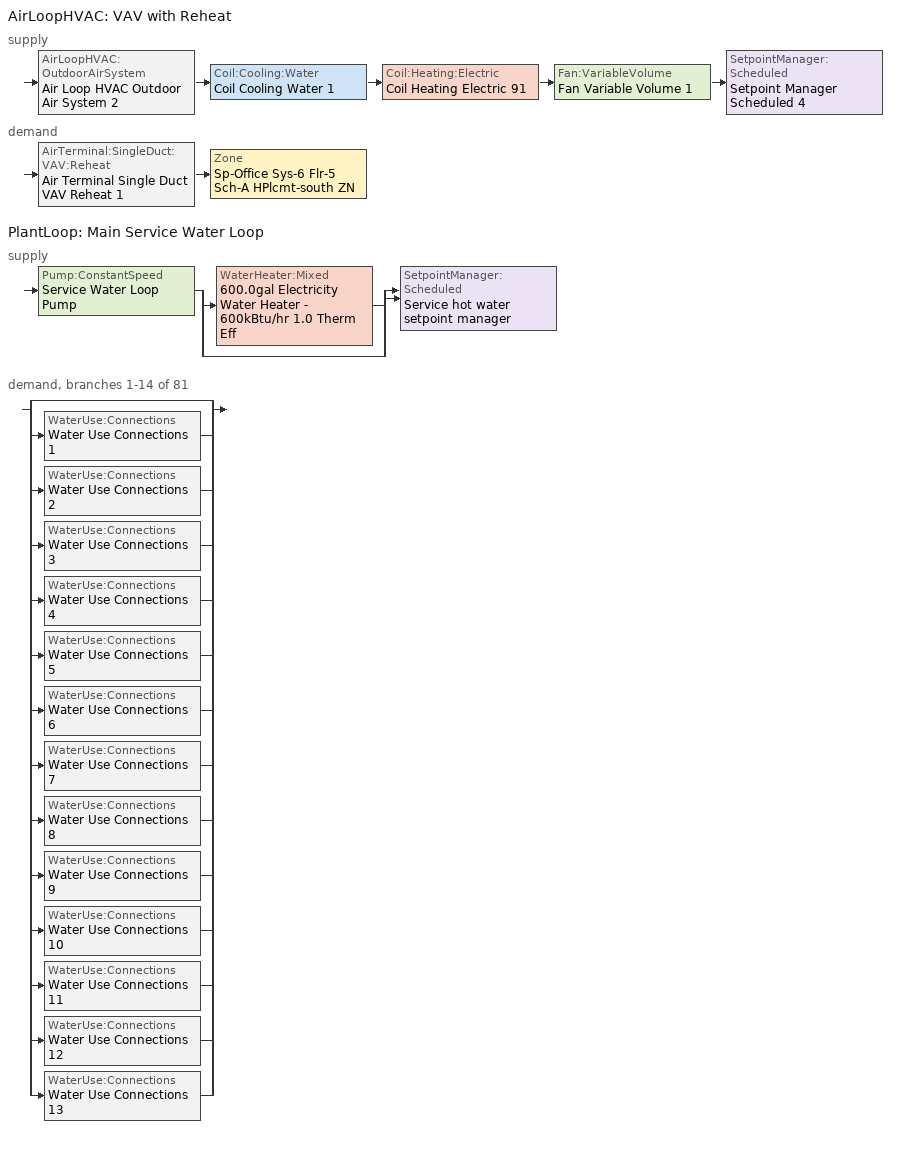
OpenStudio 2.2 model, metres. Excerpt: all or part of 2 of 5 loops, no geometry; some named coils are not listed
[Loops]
AirLoopHVAC 'VAV with Reheat'
 supply: AirLoopHVAC:OutdoorAirSystem 'Air Loop HVAC Outdoor Air System 2' > Coil:Cooling:Water 'Coil Cooling Water 1' > Coil:Heating:Electric 'Coil Heating Electric 91' > Fan:VariableVolume 'Fan Variable Volume 1' > SetpointManager:Scheduled 'Setpoint Manager Scheduled 4'
 demand: AirTerminal:SingleDuct:VAV:Reheat 'Air Terminal Single Duct VAV Reheat 1' > Zone 'Sp-Office Sys-6 Flr-5 Sch-A HPlcmt-south ZN'
PlantLoop 'Main Service Water Loop'
 supply: Pump:ConstantSpeed 'Service Water Loop Pump' > split
  | WaterHeater:Mixed '600.0gal Electricity Water Heater - 600kBtu/hr 1.0 Therm Eff'
  | bypass
  join > SetpointManager:Scheduled 'Service hot water setpoint manager'
 demand, branches 1-14 of 81: split
  | bypass
  | WaterUse:Connections 'Water Use Connections 1'
  | WaterUse:Connections 'Water Use Connections 2'
  | WaterUse:Connections 'Water Use Connections 3'
  | WaterUse:Connections 'Water Use Connections 4'
  | WaterUse:Connections 'Water Use Connections 5'
  | WaterUse:Connections 'Water Use Connections 6'
  | WaterUse:Connections 'Water Use Connections 7'
  | WaterUse:Connections 'Water Use Connections 8'
  | WaterUse:Connections 'Water Use Connections 9'
  | WaterUse:Connections 'Water Use Connections 10'
  | WaterUse:Connections 'Water Use Connections 11'
  | WaterUse:Connections 'Water Use Connections 12'
  | WaterUse:Connections 'Water Use Connections 13'
[Sizing:Zone]
Sp-Office Sys-6 Flr-5 Sch-A HPlcmt-south ZN: Zone Cooling Design Supply Air Temperature Input Method=SupplyAirTemperature; Zone Cooling Design Supply Air Temperature {C}=13; Zone Cooling Design Supply Air Temperature Difference {deltaC}=11.11; Zone Heating Design Supply Air Temperature Input Method=SupplyAirTemperature; Zone Heating Design Supply Air Temperature {C}=43; Zone Heating Design Supply Air Temperature Difference {deltaC}=11.11; Zone Cooling Design Supply Air Humidity Ratio {kg-H2O/kg-air}=0.0085; Zone Heating Design Supply Air Humidity Ratio {kg-H2O/kg-air}=0.008; Zone Heating Sizing Factor=1.3; Zone Cooling Sizing Factor=1.1; Cooling Design Air Flow Method=DesignDay; Heating Design Air Flow Method=DesignDay; Account for Dedicated Outdoor Air System=No; Dedicated Outdoor Air System Control Strategy=NeutralSupplyAir; Dedicated Outdoor Air Low Setpoint Temperature for Design {C}=autosize; Dedicated Outdoor Air High Setpoint Temperature for Design {C}=autosize
[Zone equipment]
Sp-Office Sys-6 Flr-5 Sch-A HPlcmt-south ZN: Air Terminal Single Duct VAV Reheat 1, Zone HVAC Baseboard Convective Electric 90
[AirLoopHVAC]
VAV with Reheat: Availability Schedule=VAV with Reheat Occ Sch; Availability Manager=Availability Manager Night Cycle 2; Design Supply Air Flow Rate {m3/s}=AutoSize
[Sizing:System]
VAV with Reheat: Type of Load to Size On=Sensible; Design Outdoor Air Flow Rate {m3/s}=Autosize; Minimum System Air Flow Ratio=0.3; Preheat Design Temperature {C}=7; Preheat Design Humidity Ratio {kg-H2O/kg-Air}=0.008; Precool Design Temperature {C}=13; Precool Design Humidity Ratio {kg-H2O/kg-Air}=0.008; Central Cooling Design Supply Air Temperature {C}=13; Central Heating Design Supply Air Temperature {C}=13.1; Sizing Option=NonCoincident; 100% Outdoor Air in Cooling=No; 100% Outdoor Air in Heating=No; Central Cooling Design Supply Air Humidity Ratio {kg-H2O/kg-Air}=0.0085; Central Heating Design Supply Air Humidity Ratio {kg-H2O/kg-Air}=0.008; Cooling Design Air Flow Method=DesignDay; Cooling Design Air Flow Rate {m3/s}=0; Heating Design Air Flow Method=DesignDay; Heating Design Air Flow Rate {m3/s}=0; System Outdoor Air Method=ZoneSum; Zone Maximum Outdoor Air Fraction=1; Cooling Supply Air Flow Rate Per Floor Area {m3/s-m2}=0.00996765; Cooling Fraction of Autosized Cooling Supply Air Flow Rate=1; Cooling Supply Air Flow Rate Per Unit Cooling Capacity {m3/s-W}=3.94755e-05; Heating Supply Air Flow Rate Per Floor Area {m3/s-m2}=0.00996765; Heating Fraction of Autosized Heating Supply Air Flow Rate=1; Heating Fraction of Autosized Cooling Supply Air Flow Rate=1; Heating Supply Air Flow Rate Per Unit Heating Capacity {m3/s-W}=3.15882e-05; Cooling Design Capacity Method=CoolingDesignCapacity; Cooling Design Capacity {W}=autosize; Cooling Design Capacity Per Floor Area {W/m2}=234.7; Fraction of Autosized Cooling Design Capacity=1; Heating Design Capacity Method=HeatingDesignCapacity; Heating Design Capacity {W}=autosize; Heating Design Capacity Per Floor Area {W/m2}=157; Fraction of Autosized Heating Design Capacity=1; Central Cooling Capacity Control Method=OnOff
[Coil:Heating:Electric] Availability Schedule=Always On Discrete
Coil Heating Electric 91; Coil Heating Electric 92
[Controller:OutdoorAir]
Controller Outdoor Air 2: Minimum Outdoor Air Flow Rate {m3/s}=0; Maximum Outdoor Air Flow Rate {m3/s}=Autosize; Economizer Control Type=NoEconomizer; Economizer Control Action Type=ModulateFlow; Economizer Maximum Limit Dry-Bulb Temperature {C}=28; Economizer Maximum Limit Enthalpy {J/kg}=64000; Economizer Minimum Limit Dry-Bulb Temperature {C}=-100; Lockout Type=NoLockout; Minimum Limit Type=FixedMinimum; Minimum Outdoor Air Schedule=VAV with Reheat Occ Sch; Controller Mechanical Ventilation=Controller Mechanical Ventilation 2; High Humidity Control=No; Heat Recovery Bypass Control Type=BypassWhenWithinEconomizerLimits
[Controller:MechanicalVentilation]
Controller Mechanical Ventilation 2: Availability Schedule=Always On Discrete; System Outdoor Air Method=ZoneSum
[AirLoopHVAC:OutdoorAirSystem]
Air Loop HVAC Outdoor Air System 2: Controller=Controller Outdoor Air 2
[SetpointManager:Scheduled] Control Variable=Temperature
Name | Schedule
Setpoint Manager Scheduled 4 | Supply Air Temp
Service hot water setpoint manager | Service Water Loop Temp - 140F
[ZoneHVAC:Baseboard:Convective:Electric]
Zone HVAC Baseboard Convective Electric 90: Availability Schedule=Always On Discrete; Nominal Capacity {W}=autosize; Efficiency=1
[PlantLoop]
Main Service Water Loop: Glycol Concentration=0; Maximum Loop Temperature {C}=60; Minimum Loop Temperature {C}=10; Plant Loop Volume {m3}=Autocalculate; Load Distribution Scheme=Optimal
[Sizing:Plant]
Main Service Water Loop: Loop Type=Heating; Design Loop Exit Temperature {C}=60; Loop Design Temperature Difference {deltaC}=5; Sizing Option=NonCoincident; Zone Timesteps in Averaging Window=1; Coincident Sizing Factor Mode=None
[Pump:ConstantSpeed]
Service Water Loop Pump: Rated Flow Rate {m3/s}=autosize; Rated Pump Head {Pa}=29891; Rated Power Consumption {W}=autosize; Motor Efficiency=0.7; Fraction of Motor Inefficiencies to Fluid Stream=0; Pump Control Type=Intermittent
[Fan:VariableVolume]
Fan Variable Volume 1: Availability Schedule=Always On Discrete; Fan Efficiency=0.549965; Pressure Rise {Pa}=1458.33; Maximum Flow Rate {m3/s}=Autosize; Fan Power Minimum Flow Rate Input Method=Fraction; Fan Power Minimum Flow Fraction=0.68; Fan Power Minimum Air Flow Rate {m3/s}=0; Motor Efficiency=0.8461; Motor In Airstream Fraction=1; Fan Power Coefficient 1=-2.4176; Fan Power Coefficient 2=9.5874; Fan Power Coefficient 3=-11.559; Fan Power Coefficient 4=5.4009; Fan Power Coefficient 5=0
[AirTerminal:SingleDuct:VAV:Reheat]
Air Terminal Single Duct VAV Reheat 1: Availability Schedule=Always On Discrete; Maximum Air Flow Rate {m3/s}=AutoSize; Zone Minimum Air Flow Input Method=Constant; Constant Minimum Air Flow Fraction=0.3; Fixed Minimum Air Flow Rate {m3/s}=0.176497; Reheat Coil=Coil Heating Electric 92; Maximum Hot Water or Steam Flow Rate {m3/s}=AutoSize; Minimum Hot Water or Steam Flow Rate {m3/s}=0; Convergence Tolerance=0.001; Damper Heating Action=Normal; Maximum Flow per Zone Floor Area During Reheat {m3/s-m2}=AutoSize; Maximum Flow Fraction During Reheat=AutoSize; Maximum Reheat Air Temperature {C}=43; Control For Outdoor Air=No
[WaterHeater:Mixed]
600.0gal Electricity Water Heater - 600kBtu/hr 1.0 Therm Eff: Tank Volume {m3}=2.27125; Setpoint Temperature Schedule=Service Water Loop Temp - 140F; Deadband Temperature Difference {deltaC}=2; Maximum Temperature Limit {C}=82.2222; Heater Control Type=Cycle; Heater Maximum Capacity {W}=175843; Heater Fuel Type=Electricity; Heater Thermal Efficiency=1; Off Cycle Parasitic Fuel Consumption Rate {W}=2562.03; Off Cycle Parasitic Fuel Type=Electricity; Off Cycle Parasitic Heat Fraction to Tank=0.8; On Cycle Parasitic Fuel Consumption Rate {W}=2562.03; On Cycle Parasitic Fuel Type=Electricity; On Cycle Parasitic Heat Fraction to Tank=0; Ambient Temperature Indicator=Schedule; Ambient Temperature Schedule=Water Heater Ambient Temp Schedule - 70F; Off Cycle Loss Coefficient to Ambient Temperature {W/K}=6.61159; On Cycle Loss Coefficient to Ambient Temperature {W/K}=6.61159; Use Side Effectiveness=1; Source Side Effectiveness=1; Use Side Design Flow Rate {m3/s}=autosize; Source Side Design Flow Rate {m3/s}=autosize; Indirect Water Heating Recovery Time {hr}=1.5
[WaterUse:Connections]
Name | Water Use Equipment Name 1
Water Use Connections 1 | Office Service Water Use 0.03gal/min
Water Use Connections 2 | G sw apartment Service Water Use 0.06gal/min
Water Use Connections 3 | G nw apartment Service Water Use 0.06gal/min
Water Use Connections 4 | G ne apartment Service Water Use 0.06gal/min
Water Use Connections 5 | G n1 apartment Service Water Use 0.06gal/min
Water Use Connections 6 | G n2 apartment Service Water Use 0.06gal/min
Water Use Connections 7 | G s1 apartment Service Water Use 0.06gal/min
Water Use Connections 8 | G s2 apartment Service Water Use 0.06gal/min
Water Use Connections 9 | F2 sw apartment Service Water Use 0.06gal/min
Water Use Connections 10 | F2 nw apartment Service Water Use 0.06gal/min
Water Use Connections 11 | F2 se apartment Service Water Use 0.06gal/min
Water Use Connections 12 | F2 ne apartment Service Water Use 0.06gal/min
Water Use Connections 13 | F2 n1 apartment Service Water Use 0.06gal/min
[WaterUse:Equipment:Definition]
Name | Peak Flow Rate {m3/s} | Target Temperature Schedule | Sensible Fraction Schedule | Latent Fraction Schedule
Office Service Water Use Def 0.03gal/min | 2.13622e-06 | Schedule Ruleset 5 | Schedule Ruleset 3 | Schedule Ruleset 4
G sw apartment Service Water Use Def 0.06gal/min | 3.95699e-06 | Schedule Ruleset 8 | Schedule Ruleset 6 | Schedule Ruleset 7
G nw apartment Service Water Use Def 0.06gal/min | 3.95699e-06 | Schedule Ruleset 11 | Schedule Ruleset 9 | Schedule Ruleset 10
G ne apartment Service Water Use Def 0.06gal/min | 3.95699e-06 | Schedule Ruleset 14 | Schedule Ruleset 12 | Schedule Ruleset 13
G n1 apartment Service Water Use Def 0.06gal/min | 3.95699e-06 | Schedule Ruleset 17 | Schedule Ruleset 15 | Schedule Ruleset 16
G n2 apartment Service Water Use Def 0.06gal/min | 3.95699e-06 | Schedule Ruleset 20 | Schedule Ruleset 18 | Schedule Ruleset 19
G s1 apartment Service Water Use Def 0.06gal/min | 3.95699e-06 | Schedule Ruleset 23 | Schedule Ruleset 21 | Schedule Ruleset 22
G s2 apartment Service Water Use Def 0.06gal/min | 3.95699e-06 | Schedule Ruleset 26 | Schedule Ruleset 24 | Schedule Ruleset 25
F2 sw apartment Service Water Use Def 0.06gal/min | 3.95699e-06 | Schedule Ruleset 29 | Schedule Ruleset 27 | Schedule Ruleset 28
F2 nw apartment Service Water Use Def 0.06gal/min | 3.95699e-06 | Schedule Ruleset 32 | Schedule Ruleset 30 | Schedule Ruleset 31
F2 se apartment Service Water Use Def 0.06gal/min | 3.95699e-06 | Schedule Ruleset 35 | Schedule Ruleset 33 | Schedule Ruleset 34
F2 ne apartment Service Water Use Def 0.06gal/min | 3.95699e-06 | Schedule Ruleset 38 | Schedule Ruleset 36 | Schedule Ruleset 37
F2 n1 apartment Service Water Use Def 0.06gal/min | 3.95699e-06 | Schedule Ruleset 41 | Schedule Ruleset 39 | Schedule Ruleset 40
[WaterUse:Equipment]
Name | Water Use Equipment Definition | Space | Flow Rate Fraction Schedule
Office Service Water Use 0.03gal/min | Office Service Water Use Def 0.03gal/min | Office | NECB-A-Service Water Heating
G sw apartment Service Water Use 0.06gal/min | G sw apartment Service Water Use Def 0.06gal/min | G SW Apartment | NECB-G-Service Water Heating
G nw apartment Service Water Use 0.06gal/min | G nw apartment Service Water Use Def 0.06gal/min | G NW Apartment | NECB-G-Service Water Heating
G ne apartment Service Water Use 0.06gal/min | G ne apartment Service Water Use Def 0.06gal/min | G NE Apartment | NECB-G-Service Water Heating
G n1 apartment Service Water Use 0.06gal/min | G n1 apartment Service Water Use Def 0.06gal/min | G N1 Apartment | NECB-G-Service Water Heating
G n2 apartment Service Water Use 0.06gal/min | G n2 apartment Service Water Use Def 0.06gal/min | G N2 Apartment | NECB-G-Service Water Heating
G s1 apartment Service Water Use 0.06gal/min | G s1 apartment Service Water Use Def 0.06gal/min | G S1 Apartment | NECB-G-Service Water Heating
G s2 apartment Service Water Use 0.06gal/min | G s2 apartment Service Water Use Def 0.06gal/min | G S2 Apartment | NECB-G-Service Water Heating
F2 sw apartment Service Water Use 0.06gal/min | F2 sw apartment Service Water Use Def 0.06gal/min | F2 SW Apartment | NECB-G-Service Water Heating
F2 nw apartment Service Water Use 0.06gal/min | F2 nw apartment Service Water Use Def 0.06gal/min | F2 NW Apartment | NECB-G-Service Water Heating
F2 se apartment Service Water Use 0.06gal/min | F2 se apartment Service Water Use Def 0.06gal/min | F2 SE Apartment | NECB-G-Service Water Heating
F2 ne apartment Service Water Use 0.06gal/min | F2 ne apartment Service Water Use Def 0.06gal/min | F2 NE Apartment | NECB-G-Service Water Heating
F2 n1 apartment Service Water Use 0.06gal/min | F2 n1 apartment Service Water Use Def 0.06gal/min | F2 N1 Apartment | NECB-G-Service Water Heating
[AvailabilityManager:NightCycle]
Availability Manager Night Cycle 2: Control Type=CycleOnAny; Thermostat Tolerance {deltaC}=1; Cycling Run Time {s}=3600
[Schedule:Ruleset]
Supply Air Temp: Default Day Schedule=Supply Air Temp Default
Service Water Loop Temp - 140F: Default Day Schedule=Service Water Loop Temp - 140F Default
Water Heater Ambient Temp Schedule - 70F: Default Day Schedule=Water Heater Ambient Temp Schedule - 70F Default
Schedule Ruleset 3: Default Day Schedule=Schedule Day 8
Schedule Ruleset 4: Default Day Schedule=Schedule Day 9
Schedule Ruleset 5: Default Day Schedule=Schedule Day 10
NECB-A-Service Water Heating: Default Day Schedule=NECB-A-Service Water Heating Default
Schedule Ruleset 6: Default Day Schedule=Schedule Day 11
Schedule Ruleset 7: Default Day Schedule=Schedule Day 12
Schedule Ruleset 8: Default Day Schedule=Schedule Day 13
NECB-G-Service Water Heating: Default Day Schedule=NECB-G-Service Water Heating Default
Schedule Ruleset 9: Default Day Schedule=Schedule Day 14
Schedule Ruleset 10: Default Day Schedule=Schedule Day 15
Schedule Ruleset 11: Default Day Schedule=Schedule Day 16
Schedule Ruleset 12: Default Day Schedule=Schedule Day 17
Schedule Ruleset 13: Default Day Schedule=Schedule Day 18
Schedule Ruleset 14: Default Day Schedule=Schedule Day 19
Schedule Ruleset 15: Default Day Schedule=Schedule Day 20
Schedule Ruleset 16: Default Day Schedule=Schedule Day 21
Schedule Ruleset 17: Default Day Schedule=Schedule Day 22
Schedule Ruleset 18: Default Day Schedule=Schedule Day 23
Schedule Ruleset 19: Default Day Schedule=Schedule Day 24
Schedule Ruleset 20: Default Day Schedule=Schedule Day 25
Schedule Ruleset 21: Default Day Schedule=Schedule Day 26
Schedule Ruleset 22: Default Day Schedule=Schedule Day 27
Schedule Ruleset 23: Default Day Schedule=Schedule Day 28
Schedule Ruleset 24: Default Day Schedule=Schedule Day 29
Schedule Ruleset 25: Default Day Schedule=Schedule Day 30
Schedule Ruleset 26: Default Day Schedule=Schedule Day 31
Schedule Ruleset 27: Default Day Schedule=Schedule Day 32
Schedule Ruleset 28: Default Day Schedule=Schedule Day 33
Schedule Ruleset 29: Default Day Schedule=Schedule Day 34
Schedule Ruleset 30: Default Day Schedule=Schedule Day 35
Schedule Ruleset 31: Default Day Schedule=Schedule Day 36
Schedule Ruleset 32: Default Day Schedule=Schedule Day 37
Schedule Ruleset 33: Default Day Schedule=Schedule Day 38
Schedule Ruleset 34: Default Day Schedule=Schedule Day 39
Schedule Ruleset 35: Default Day Schedule=Schedule Day 40
Schedule Ruleset 36: Default Day Schedule=Schedule Day 41
Schedule Ruleset 37: Default Day Schedule=Schedule Day 42
Schedule Ruleset 38: Default Day Schedule=Schedule Day 43
Schedule Ruleset 39: Default Day Schedule=Schedule Day 44
Schedule Ruleset 40: Default Day Schedule=Schedule Day 45
Schedule Ruleset 41: Default Day Schedule=Schedule Day 46
VAV with Reheat Occ Sch: Default Day Schedule=VAV with Reheat Occ Sch Default; Summer Design Day Schedule=VAV with Reheat Occ Sch Summer Design Day; Winter Design Day Schedule=VAV with Reheat Occ Sch Winter Design Day
[Schedule:Day]
Supply Air Temp Default: 24, 0, 13
Service Water Loop Temp - 140F Default; Schedule Day 10; Schedule Day 13; Schedule Day 16; Schedule Day 19; Schedule Day 22; Schedule Day 25; Schedule Day 28; Schedule Day 31; Schedule Day 34; Schedule Day 37; Schedule Day 40; Schedule Day 43; Schedule Day 46: 24, 0, 60
Water Heater Ambient Temp Schedule - 70F Default: 24, 0, 21.1111
Schedule Day 8; Schedule Day 11; Schedule Day 14; Schedule Day 17; Schedule Day 20; Schedule Day 23; Schedule Day 26; Schedule Day 29; Schedule Day 32; Schedule Day 35; Schedule Day 38; Schedule Day 41; Schedule Day 44: 24, 0, 0.2
Schedule Day 9; NECB-A-Service Water Heating Sat Day; NECB-A-Service Water Heating Sun|Hol Day; Schedule Day 12; Schedule Day 15; Schedule Day 18; Schedule Day 21; Schedule Day 24; Schedule Day 27; Schedule Day 30; Schedule Day 33; Schedule Day 36; Schedule Day 39; Schedule Day 42; Schedule Day 45: 24, 0, 0.05
NECB-A-Service Water Heating Default; NECB-A-Service Water Heating Default|Wkdy Day: 7, 0, 0.05, 8, 0, 0.1, 10, 0, 0.5, 16, 0, 0.9, 17, 0, 0.7, 18, 0, 0.5, 19, 0, 0.3, 22, 0, 0.2, 24, 0, 0.05
NECB-G-Service Water Heating Default; NECB-G-Service Water Heating Default|Wkdy Day: 1, 0, 0.1, 6, 0, 0.05, 7, 0, 0.2, 8, 0, 0.8, 9, 0, 0.7, 10, 0, 0.5, 11, 0, 0.4, 14, 0, 0.2, 15, 0, 0.3, 17, 0, 0.5, 19, 0, 0.7, 21, 0, 0.4, 23, 0, 0.2, 24, 0, 0.1
NECB-G-Service Water Heating Sat Day: 1, 0, 0.1, 7, 0, 0.05, 8, 0, 0.2, 11, 0, 0.5, 15, 0, 0.3, 16, 0, 0.7, 17, 0, 0.9, 19, 0, 0.7, 20, 0, 0.6, 21, 0, 0.5, 22, 0, 0.4, 23, 0, 0.3, 24, 0, 0.2
NECB-G-Service Water Heating Sun|Hol Day: 1, 0, 0.1, 8, 0, 0.05, 9, 0, 0.2, 11, 0, 0.3, 13, 0, 0.2, 14, 0, 0.3, 15, 0, 0.4, 16, 0, 0.5, 17, 0, 0.6, 18, 0, 0.7, 19, 0, 0.4, 20, 0, 0.3, 24, 0, 0.2
VAV with Reheat Occ Sch Default; VAV with Reheat Occ Sch Winter Design Day; VAV with Reheat Occ Sch Summer Design Day: 24, 0, 1
VAV with Reheat Occ Sch Monday; VAV with Reheat Occ Sch Tuesday; VAV with Reheat Occ Sch Wednesday; VAV with Reheat Occ Sch Thursday; VAV with Reheat Occ Sch Friday: 8, 0, 0, 19, 0, 1, 24, 0, 0
VAV with Reheat Occ Sch Saturday; VAV with Reheat Occ Sch Sunday: 24, 0, 0
[Schedule:Rule] Date Specification Type=DateRange; Start Month=1; Start Day=1; End Month=12
Name | Schedule Ruleset | Rule Order | Day Schedule | Apply Monday | Apply Tuesday | Apply Wednesday | Apply Thursday | Apply Friday | End Day | Apply Saturday | Apply Sunday
Schedule Rule 32 | NECB-A-Service Water Heating | 2 | NECB-A-Service Water Heating Default|Wkdy Day | Yes | Yes | Yes | Yes | Yes | 31
Schedule Rule 33 | NECB-A-Service Water Heating | 1 | NECB-A-Service Water Heating Sat Day |  |  |  |  |  | 31 | Yes
Schedule Rule 34 | NECB-A-Service Water Heating | 0 | NECB-A-Service Water Heating Sun|Hol Day |  |  |  |  |  | 31 |  | Yes
Schedule Rule 35 | NECB-G-Service Water Heating | 2 | NECB-G-Service Water Heating Default|Wkdy Day | Yes | Yes | Yes | Yes | Yes | 31
Schedule Rule 36 | NECB-G-Service Water Heating | 1 | NECB-G-Service Water Heating Sat Day |  |  |  |  |  | 31 | Yes
Schedule Rule 37 | NECB-G-Service Water Heating | 0 | NECB-G-Service Water Heating Sun|Hol Day |  |  |  |  |  | 31 |  | Yes
VAV with Reheat Occ Sch Monday Rule | VAV with Reheat Occ Sch | 6 | VAV with Reheat Occ Sch Monday | Yes |  |  |  |  | 25
VAV with Reheat Occ Sch Tuesday Rule | VAV with Reheat Occ Sch | 5 | VAV with Reheat Occ Sch Tuesday |  | Yes |  |  |  | 26
VAV with Reheat Occ Sch Wednesday Rule | VAV with Reheat Occ Sch | 4 | VAV with Reheat Occ Sch Wednesday |  |  | Yes |  |  | 27
VAV with Reheat Occ Sch Thursday Rule | VAV with Reheat Occ Sch | 3 | VAV with Reheat Occ Sch Thursday |  |  |  | Yes |  | 28
VAV with Reheat Occ Sch Friday Rule | VAV with Reheat Occ Sch | 2 | VAV with Reheat Occ Sch Friday |  |  |  |  | Yes | 29
VAV with Reheat Occ Sch Saturday Rule | VAV with Reheat Occ Sch | 1 | VAV with Reheat Occ Sch Saturday |  |  |  |  |  | 30 | Yes
VAV with Reheat Occ Sch Sunday Rule | VAV with Reheat Occ Sch | 0 | VAV with Reheat Occ Sch Sunday |  |  |  |  |  | 31 |  | Yes
[Schedule:Constant]
Always On Discrete: Value=1
